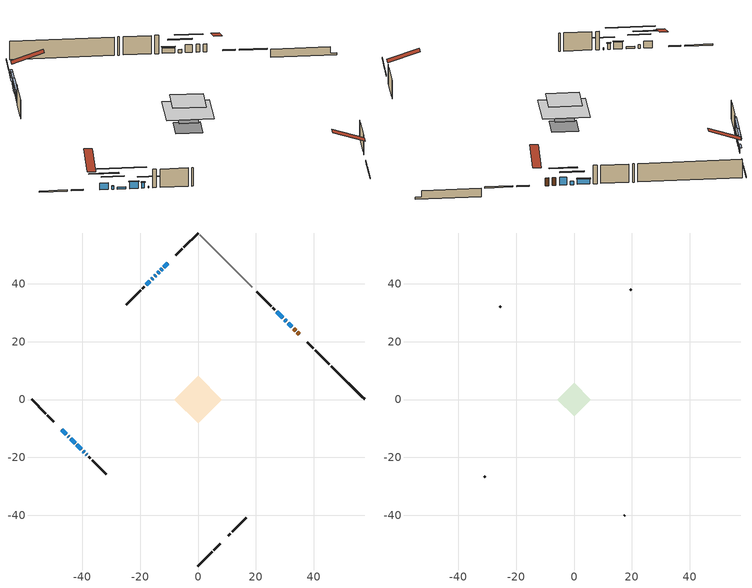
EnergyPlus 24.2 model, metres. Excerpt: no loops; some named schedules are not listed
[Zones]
conditioned space
 floor outside (Floor1 construction): -3.37,0 0,3.37 3.37,0 0,-3.37 z1.09
 floor adiabatic (AdiabaticFloorConstruction): -8.22,0 0,8.22 8.22,0 0,-8.22 z3.53
 floor foundation (Slab1 construction): -4.74,0 0,4.74 4.74,0 0,-4.74 z-1.14
 wall outside (RimJoist1 construction): 0,-57.52 4.87,-52.65 / -57.52,0 -52.65,-4.87 / 0,57.52 -4.87,52.65 / 45.4,12.12 40.53,16.99 z1.09:1.39
 wall outside (RimJoist2 construction): 5.52,-52 7.67,-49.85 / -52,-5.52 -49.85,-7.67 / -5.52,52 -7.67,49.85 / 39.87,17.65 37.72,19.8 z1.09:1.39
 wall outside (AdiabaticWallConstruction 1): 34.92,22.6 34.34,23.18 / 33.69,23.83 33.08,24.44 z1.09:3.12
 wall outside (AdiabaticWallConstruction): -10.48,47.04 -11.76,45.76 z1.09:2.46; 32.42,25.1 31.2,26.32 z1.09:3.12; 30.55,26.97 29.99,27.53 / -44.89,-12.63 -44.6,-12.91 z1.09:1.95; -12.41,45.11 -12.81,44.71 / -15.56,41.95 -15.96,41.56 z1.09:2.26; -13.46,44.06 -13.86,43.66 / -14.51,43.01 -14.91,42.61 z1.09:2.29; -47.04,-10.48 -45.55,-11.97 / -41.82,-15.7 -40.33,-17.19 z1.09:2.87; -43.95,-13.57 -42.48,-15.04 z1.09:1.62; 29.33,28.19 27.21,30.31 z1.09:2.49; -39.67,-17.85 -39.26,-18.26 z1.09:2.54; -16.62,40.9 -17.87,39.65 z1.09:2.56; -38.6,-18.92 -38.47,-19.05 z1.09:1.55
 wall outside (Wall1 construction): 10.48,-47.04 11.13,-46.38 / -37.82,-19.7 -37.16,-20.36 / -18.53,38.99 -19.19,38.33 / 26.55,30.96 25.9,31.62 z1.09:5.97
 wall outside (Wall2 construction): 11.79,-45.73 16.67,-40.85 / -36.51,-21.01 -31.63,-25.89 / -19.84,37.68 -24.72,32.8 / 25.24,32.28 20.37,37.15 z1.09:5.97
 wall foundation (FoundationWall1 construction): 46.05,11.47,-1.14 46.05,11.47,1.09 56.37,1.15,1.09 56.37,1.15,-0.67 57.52,0,-0.67 57.52,0,-1.14
 wall adiabatic (Wall6 construction): 18.82,38.7 0.66,56.86 z1.09:5.97
 window (WindowConstruction): -10.48,47.04 -11.75,45.76 z1.09:2.46
 window (WindowConstruction 7): 32.42,25.1 31.2,26.32 z1.09:3.12
 window (WindowConstruction 8): 30.54,26.97 29.99,27.53 z1.09:1.95
 window (WindowConstruction 9): -12.41,45.11 -12.81,44.71 z1.09:2.26
 window (WindowConstruction 10): -13.46,44.06 -13.86,43.66 z1.09:2.28
 window (WindowConstruction 11): -47.04,-10.48 -45.55,-11.97 z1.09:2.87
 window (WindowConstruction 12): -44.89,-12.63 -44.61,-12.91 z1.09:1.95
 window (WindowConstruction 14): -43.95,-13.57 -42.48,-15.04 z1.09:1.62
 window (WindowConstruction 1): 29.33,28.19 27.21,30.31 z1.09:2.49
 window (WindowConstruction 2): -14.51,43.01 -14.91,42.61 z1.09:2.28
 window (WindowConstruction 3): -15.57,41.95 -15.96,41.56 z1.09:2.26
 window (WindowConstruction 4): -41.82,-15.7 -40.33,-17.19 z1.09:2.87
 window (WindowConstruction 5): -39.67,-17.85 -39.26,-18.26 z1.09:2.54
 window (WindowConstruction 6): -16.62,40.9 -17.87,39.65 z1.09:2.56
 window (WindowConstruction 13): -38.6,-18.92 -38.48,-19.04 z1.09:1.55
 door (Door): 34.92,22.6 34.34,23.18 z1.09:3.12
 door (Door 1): 33.68,23.83 33.08,24.44 z1.09:3.12
 ceiling adiabatic (AdiabaticFloorConstruction): 0,-8.22 8.22,0 0,8.22 -8.22,0 z3.53
attic - vented
 floor to conditioned space (Floor2 construction Reversed): -5.81,0 0,5.81 5.81,0 0,-5.81 z5.97
 wall outside (Wall5 construction): 17.32,-40.19 17.55,-39.97 / -30.97,-26.55 -30.74,-26.77 / -25.38,32.14 -25.6,31.91 / 19.71,37.81 19.48,38.04 z1.09:5.97
 roof outside (Roof1 construction): 9.82,-47.7,5.97 4.16,-42.04,8.63 2.67,-43.53,8.63 8.33,-49.19,5.97; -47.7,-9.82,5.97 -42.04,-4.16,8.63 -43.53,-2.67,8.63 -49.19,-8.33,5.97; -9.82,47.7,5.97 -4.16,42.04,8.63 -2.67,43.53,8.63 -8.33,49.19,5.97; 35.57,21.94,5.97 29.91,16.28,8.63 31.41,14.79,8.63 37.07,20.45,5.97
shading: -11.9,45.62 -10.34,47.18 -10.63,47.47 -12.19,45.91 z2.66; 29.34,28.18 34.29,23.23 34.58,23.52 29.63,28.48 z5.76; 28.12,29.4 32.41,25.11 32.7,25.4 28.41,29.69 z4.59; -14.67,42.85 -10.55,46.97 -10.84,47.27 -14.96,43.14 z4.9; -15.72,41.8 -11.6,45.92 -11.89,46.21 -16.01,42.09 z4.92; -43.68,-13.84 -48.91,-8.61 -49.2,-8.9 -43.97,-14.13 z5.51; -42.74,-14.78 -46.76,-10.76 -47.05,-11.05 -43.03,-15.07 z4.59; -38.88,-18.63 -47.54,-9.98 -47.83,-10.27 -39.18,-18.93 z6.7; 27.07,30.45 29.47,28.05 29.76,28.34 27.36,30.74 z2.69; -15.05,42.47 -14.37,43.15 -14.66,43.44 -15.34,42.76 z2.49; -16.1,41.42 -15.42,42.1 -15.71,42.39 -16.39,41.71 z2.46; -40.19,-17.33 -41.96,-15.56 -42.25,-15.85 -40.48,-17.62 z3.07; -39.12,-18.4 -39.81,-17.7 -40.11,-18 -39.41,-18.69 z2.74; -19.74,37.78 -14.75,42.77 -15.04,43.06 -20.03,38.07 z5.2; -36.61,-20.91 -40.47,-17.05 -40.76,-17.34 -36.9,-21.2 z4.19
[Building]
Building 1: Terrain=Suburbs
[Site:Location]
Montreal Intl AP_QC: Latitude {deg}=45.47; Longitude {deg}=-73.74; Time Zone {hr}=-5; Elevation {m}=36; Keep Site Location Information=Yes
[Site:GroundTemperature:Shallow]
2.07863, -0.316383, -0.508184, 0.628371, 5.19101, 9.73239, 13.6695, 16.1636, 16.3755, 14.347, 10.5102, 6.10817
[Site:WaterMainsTemperature]
Calculation Method=Schedule; Temperature Schedule=mains temperature schedule
[Material] Roughness=Rough; Thermal Absorptance=0.9
Name | Thickness {m} | Conductivity {W/m-K} | Density {kg/m3} | Specific Heat {J/kg-K} | Solar Absorptance | Visible Absorptance
asphalt or fiberglass shingles | 0.00635 | 0.162714 | 1121.4 | 1465.45 | 0.4 | 0.4
ceiling loosefill ins | 0.169333 | 0.0480833 | 16.02 | 1046.75 | 0.7 | 0.7
ceiling stud and cavity | 0.1397 | 0.741447 | 65.682 | 1177.47 | 0.7 | 0.7
concrete 4.0 in. | 0.1016 | 1.803125 | 2242.8 | 837.4 | 0.7 | 0.7
concrete 8.0 in. | 0.2032 | 1.803125 | 2242.8 | 837.4 | 0.7 | 0.7
door material | 0.04445 | 0.0451087 | 512.64 | 1214.23 | 0.7 | 0.7
door material 1 | 0.04445 | 0.188738 | 512.64 | 1214.23 | 0.7 | 0.7
exterior vertical ins | 0.0298413 | 0.029427 | 32.04 | 1214.23 | 0.7 | 0.7
floor covering | 0.0127 | 0.0433444 | 54.468 | 1339.84 | 0.6 | 0.6
floor rigid ins | 0.103632 | 0.029427 | 32.04 | 1214.23 | 0.7 | 0.7
floor rigid ins 1; wall rigid ins 2 | 0.512978 | 0.029427 | 32.04 | 1214.23 | 0.7 | 0.7
floor stud and cavity | 0.1397 | 0.162511 | 92.3553 | 1139.71 | 0.7 | 0.7
floor stud and cavity 1 | 0.1397 | 1.75129 | 37.0049 | 1207.88 | 0.7 | 0.7
furniture material conditioned space 1 | 0.1524 | 0.115458 | 640.8 | 1214.23 | 0.6 | 0.6
gypsum board | 0.0127 | 0.160291 | 801 | 837.4 | 0.6 | 0.6
gypsum board 1 | 0.0127 | 0.160291 | 801 | 837.4 | 0.7 | 0.7
osb sheathing 0.5 in. | 0.0127 | 0.115458 | 512.64 | 1214.23 | 0.7 | 0.7
osb sheathing 0.75 in. | 0.01905 | 0.115458 | 512.64 | 1214.23 | 0.7 | 0.7
osb sheathing 2.0 in. | 0.0508 | 0.115458 | 512.64 | 1214.23 | 0.7 | 0.7
rim joist rigid ins; wall rigid ins | 0.051816 | 0.029427 | 32.04 | 1214.23 | 0.7 | 0.7
rim joist stud and cavity | 0.0508 | 0.0451784 | 125.044 | 1163.47 | 0.6 | 0.6
rim joist stud and cavity 1 | 0.0508 | 0.0349451 | 125.044 | 1163.47 | 0.6 | 0.6
wall rigid ins 1 | 0.051816 | 0.029427 | 32.04 | 1214.23 | 0.4 | 0.4
wall stud and cavity | 0.1397 | 0.0739406 | 139.0536 | 1170.24 | 0.7 | 0.7
wall stud and cavity 1 | 0.1397 | 0.167382 | 139.0536 | 1170.24 | 0.7 | 0.7
wall stud and cavity 2 | 0.0889 | 6.1454 | 50.32683 | 1063.81 | 0.6 | 0.6
wall stud and cavity 3 | 0.1397 | 0.14004 | 139.0536 | 1170.24 | 0.7 | 0.7
wall stud and cavity 4 | 0.0889 | 0.380278 | 52.3479 | 1209.89 | 0.7 | 0.7
wall stud and cavity 5 | 0.0889 | 0.391764 | 83.0341 | 1211.67 | 0.7 | 0.7
wood siding | 0.0254 | 0.102417 | 544.68 | 1172.36 | 0.4 | 0.4
wood siding 1 | 0.00254 | 0.102417 | 544.68 | 1172.36 | 0.4 | 0.4
wood siding 2; wood siding 3; wood siding 4 | 0.0254 | 0.102417 | 544.68 | 1172.36 | 0.7 | 0.7
[WindowMaterial:SimpleGlazingSystem]
Name | U-Factor {W/m2-K} | Solar Heat Gain Coefficient
WindowMaterial | 2.05487 | 0.42
WindowMaterial 1 | 2.18717 | 0.39
WindowMaterial 10 | 2.34331 | 0.37
WindowMaterial 11 | 2.72714 | 0.24
WindowMaterial 12 | 2.373404 | 0.34
WindowMaterial 2 | 2.19625 | 0.41
WindowMaterial 3 | 2.19852 | 0.4
WindowMaterial 4 | 1.99525 | 0.43
WindowMaterial 5 | 2.16275 | 0.41
WindowMaterial 6 | 2.04465 | 0.42
WindowMaterial 7 | 2.19795 | 0.39
WindowMaterial 8 | 2.45914 | 0.32
WindowMaterial 9 | 1.92144 | 0.46
[Construction]
AdiabaticFloorConstruction: floor stud and cavity 1, floor rigid ins 1, osb sheathing 0.75 in., floor covering
AdiabaticWallConstruction: wood siding 3, wall rigid ins 2, wall stud and cavity 4, gypsum board
AdiabaticWallConstruction 1: wood siding 4, wall rigid ins 2, wall stud and cavity 4, gypsum board
Door: door material
Door 1: door material 1
Floor1 construction: floor stud and cavity, floor rigid ins, osb sheathing 0.75 in., floor covering
Floor2 construction Reversed: gypsum board, ceiling stud and cavity, ceiling loosefill ins
FoundationWall1 construction: concrete 8.0 in., gypsum board 1
furniture construction conditioned space 1: furniture material conditioned space 1
PartitionWallConstruction: gypsum board, wall stud and cavity 5, gypsum board
RimJoist1 construction: wood siding 2, osb sheathing 2.0 in., rim joist stud and cavity
RimJoist2 construction: wood siding 2, rim joist rigid ins, osb sheathing 2.0 in., rim joist stud and cavity 1
Roof1 construction: asphalt or fiberglass shingles
Slab1 construction: concrete 4.0 in.
Wall1 construction: wood siding, osb sheathing 0.5 in., wall stud and cavity, gypsum board
Wall2 construction: wood siding, wall rigid ins, osb sheathing 0.5 in., wall stud and cavity 1, gypsum board
Wall5 construction: wood siding 1, wall stud and cavity 2
Wall6 construction: wall rigid ins 1, osb sheathing 0.5 in., wall stud and cavity 3, gypsum board
WindowConstruction: WindowMaterial
WindowConstruction 1: WindowMaterial 1
WindowConstruction 10; WindowConstruction 2: WindowMaterial 2
WindowConstruction 11: WindowMaterial 9
WindowConstruction 12: WindowMaterial 10
WindowConstruction 13: WindowMaterial 11
WindowConstruction 14: WindowMaterial 12
WindowConstruction 3; WindowConstruction 9: WindowMaterial 3
WindowConstruction 4: WindowMaterial 4
WindowConstruction 5: WindowMaterial 5
WindowConstruction 6: WindowMaterial 6
WindowConstruction 7: WindowMaterial 7
WindowConstruction 8: WindowMaterial 8
[Zone] Multiplier=1; Part of Total Floor Area=Yes
Name | Volume {m3}
attic - vented | 29.2478
conditioned space | 455.3
[Space]
Name | Zone | Volume {m3}
attic - vented 1 | attic - vented | 29.2478
conditioned space 1 | conditioned space | 455.3
[ZoneInfiltration:EffectiveLeakageArea]
infil attic - vented 1: Zone or Space=attic - vented 1; Schedule=Always On Discrete; Effective Air Leakage Area {cm2}=2701.2; Stack Coefficient=0.000524653; Wind Coefficient=1.54759e-05
[ZoneMixing]
whole house fan mix: Zone or Space=attic - vented; Schedule=Always On Continuous; Design Flow Rate Calculation Method=Flow/Zone; Design Flow Rate {m3/s}=0; Source Zone or Space=conditioned space
[SurfaceProperty:ExposedFoundationPerimeter]
Slab1: Exposed Perimeter Calculation Method=TotalExposedPerimeter; Total Exposed Perimeter {m}=16.215
[InternalMass] Zone or ZoneList=conditioned space; Space or SpaceList=conditioned space 1
Name | Construction | Surface Area {m2}
furniture mass conditioned space 1 | furniture construction conditioned space 1 | 81.0518
partition wall mass | PartitionWallConstruction | 202.63
[Lights]
interior lighting: Zone or ZoneList or Space or SpaceList=conditioned space 1; Schedule=interior lighting schedule; Design Level Calculation Method=LightingLevel; Lighting Level {W}=343.2; Return Air Fraction=0; Fraction Radiant=0.6; Fraction Visible=0.2; Fraction Replaceable=1
[People]
occupants: Zone or ZoneList or Space or SpaceList=conditioned space 1; Number of People Schedule=occupants schedule; Number of People Calculation Method=People; Number of People=3; Fraction Radiant=0.314171; Sensible Heat Fraction=0.56303; Activity Level Schedule=occupants activity schedule; Carbon Dioxide Generation Rate {m3/s-W}=0; Enable ASHRAE 55 Comfort Warnings=No; Mean Radiant Temperature Calculation Type=EnclosureAveraged
[ElectricEquipment] Zone or ZoneList or Space or SpaceList=conditioned space 1; Design Level Calculation Method=EquipmentLevel
Name | Schedule | Design Level {W} | Fraction Latent | Fraction Radiant | Fraction Lost
clothes dryer | clothes dryer schedule | 140.772 | 0.015 | 0.081 | 0.85
clothes washer | clothes washer schedule | 32.1985 | 0.03 | 0.162 | 0.7
cooking range | cooking range schedule | 208.969 | 0.08 | 0.432 | 0.2
dishwasher | dishwasher schedule | 66.8632 | 0.3 | 0.18 | 0.4
fridge | fridge schedule | 72.9452 | 0 | 0.6 | 0
mech vent bath fan 0 | mech vent bath fan 0 schedule | 50.2 | 0 | 0 | 1
mech vent bath fan 1 | mech vent bath fan 1 schedule | 50.2 | 0 | 0 | 1
mech vent house fan | mech vent house fan schedule | 0 | 0 | 0 | 1
mech vent house fan cfis | mech vent house fan cfis schedule | 0 | 0 | 0 | 0
mech vent range fan 0 | mech vent range fan 0 schedule | 57 | 0 | 0 | 1
misc plug loads | misc plug loads schedule | 494.7 | 0.045 | 0.513 | 0.1
whole house fan | Always On Discrete | 0 | 0 | 0 | 1
[OtherEquipment] Zone or ZoneList or Space or SpaceList=conditioned space 1; Design Level Calculation Method=EquipmentLevel
Name | Fuel Type | Schedule | Design Level {W} | Fraction Latent | Fraction Radiant | Fraction Lost
clothes dryer 1 | Electricity | clothes dryer schedule | 0 | 0.015 | 0.081 | 0.85
cooking range 1 | Electricity | cooking range schedule | 0 | 0.08 | 0.432 | 0.2
general water use latent | None | general water use schedule | 59.3978 | 1 | 0 | 0
general water use sensible | None | general water use schedule | -58.539 | 0 | 0.6 | 0
mech vent house fan latent load | None | Always On Discrete | 0 | 1 | 0 | 0
mech vent house fan sensible load | None | Always On Discrete | 0 | 0 | 0 | 0
water heater energy adjustment1 | Electricity | Always On Discrete | 0.01 | 0 | 0 | 1
[ZoneInfiltration:DesignFlowRate] Zone or ZoneList or Space or SpaceList=conditioned space 1; Schedule=Always On Discrete; Design Flow Rate Calculation Method=Flow/Zone; Design Flow Rate {m3/s}=0
infil flow; natural vent flow; whole house fan flow
[Foundation:Kiva]
Foundation Kiva 1: Initial Indoor Air Temperature {C}=18; Wall Height Above Grade {m}=1.09; Wall Depth Below Slab {m}=0.2032; Custom Block Material Name 1=exterior vertical ins; Custom Block Depth 1 {m}=2.23001; Custom Block X Position 1 {m}=0.2159; Custom Block Z Position 1 {m}=0
[Foundation:Kiva:Settings]
Soil Conductivity {W/m-K}=0.849921; Soil Density {kg/m3}=1842.3; Soil Specific Heat {J/kg-K}=418.7; Ground Solar Absorptivity=0.9; Ground Thermal Absorptivity=0.9; Ground Surface Roughness {m}=0.03; Far-Field Width {m}=40; Deep-Ground Boundary Condition=ZeroFlux; Deep-Ground Depth {m}=40; Minimum Cell Dimension {m}=0.2; Maximum Cell Growth Coefficient=3; Simulation Timestep=Timestep
[Exterior:Lights]
exterior lighting: Schedule=exterior lighting schedule; Design Level {W}=75.6
[Schedule:Constant]
Name | Hourly Value
Always On Continuous; mech vent house fan schedule; mech vent house fan cfis schedule; Always On Discrete | 1
occupants activity schedule | 117.228
fridge schedule | 0
[Schedule:Week:Daily]
interior lighting schedule Week Rule - Jan1-Jan27: interior lighting schedule day, interior lighting schedule day, interior lighting schedule day, interior lighting schedule day, interior lighting schedule day, interior lighting schedule day, interior lighting schedule day, interior lighting schedule default day, interior lighting schedule default day, interior lighting schedule default day, interior lighting schedule default day, interior lighting schedule default day
interior lighting schedule Week Rule - Jan28-Feb3: interior lighting schedule day, interior lighting schedule day, interior lighting schedule day, interior lighting schedule day, interior lighting schedule day 1, interior lighting schedule day 1, interior lighting schedule day 1, interior lighting schedule default day, interior lighting schedule default day, interior lighting schedule default day, interior lighting schedule default day, interior lighting schedule default day
interior lighting schedule Week Rule - Feb4-Feb24: interior lighting schedule day 1, interior lighting schedule day 1, interior lighting schedule day 1, interior lighting schedule day 1, interior lighting schedule day 1, interior lighting schedule day 1, interior lighting schedule day 1, interior lighting schedule default day, interior lighting schedule default day, interior lighting schedule default day, interior lighting schedule default day, interior lighting schedule default day
interior lighting schedule Week Rule - Feb25-Mar3: interior lighting schedule day 1, interior lighting schedule day 1, interior lighting schedule day 1, interior lighting schedule day 1, interior lighting schedule day 2, interior lighting schedule day 2, interior lighting schedule day 2, interior lighting schedule default day, interior lighting schedule default day, interior lighting schedule default day, interior lighting schedule default day, interior lighting schedule default day
interior lighting schedule Week Rule - Mar4-Mar31: interior lighting schedule day 2, interior lighting schedule day 2, interior lighting schedule day 2, interior lighting schedule day 2, interior lighting schedule day 2, interior lighting schedule day 2, interior lighting schedule day 2, interior lighting schedule default day, interior lighting schedule default day, interior lighting schedule default day, interior lighting schedule default day, interior lighting schedule default day
interior lighting schedule Week Rule - Apr1-Apr28: interior lighting schedule day 3, interior lighting schedule day 3, interior lighting schedule day 3, interior lighting schedule day 3, interior lighting schedule day 3, interior lighting schedule day 3, interior lighting schedule day 3, interior lighting schedule default day, interior lighting schedule default day, interior lighting schedule default day, interior lighting schedule default day, interior lighting schedule default day
interior lighting schedule Week Rule - Apr29-May5: interior lighting schedule day 3, interior lighting schedule day 3, interior lighting schedule day 4, interior lighting schedule day 4, interior lighting schedule day 4, interior lighting schedule day 4, interior lighting schedule day 4, interior lighting schedule default day, interior lighting schedule default day, interior lighting schedule default day, interior lighting schedule default day, interior lighting schedule default day
interior lighting schedule Week Rule - May6-May26: interior lighting schedule day 4, interior lighting schedule day 4, interior lighting schedule day 4, interior lighting schedule day 4, interior lighting schedule day 4, interior lighting schedule day 4, interior lighting schedule day 4, interior lighting schedule default day, interior lighting schedule default day, interior lighting schedule default day, interior lighting schedule default day, interior lighting schedule default day
interior lighting schedule Week Rule - May27-Jun2: interior lighting schedule day 4, interior lighting schedule day 4, interior lighting schedule day 4, interior lighting schedule day 4, interior lighting schedule day 4, interior lighting schedule day 5, interior lighting schedule day 5, interior lighting schedule default day, interior lighting schedule default day, interior lighting schedule default day, interior lighting schedule default day, interior lighting schedule default day
interior lighting schedule Week Rule - Jun3-Jun30: interior lighting schedule day 5, interior lighting schedule day 5, interior lighting schedule day 5, interior lighting schedule day 5, interior lighting schedule day 5, interior lighting schedule day 5, interior lighting schedule day 5, interior lighting schedule default day, interior lighting schedule default day, interior lighting schedule default day, interior lighting schedule default day, interior lighting schedule default day
interior lighting schedule Week Rule - Jul1-Jul28: interior lighting schedule day 6, interior lighting schedule day 6, interior lighting schedule day 6, interior lighting schedule day 6, interior lighting schedule day 6, interior lighting schedule day 6, interior lighting schedule day 6, interior lighting schedule default day, interior lighting schedule default day, interior lighting schedule default day, interior lighting schedule default day, interior lighting schedule default day
interior lighting schedule Week Rule - Jul29-Aug4: interior lighting schedule day 6, interior lighting schedule day 6, interior lighting schedule day 6, interior lighting schedule day 7, interior lighting schedule day 7, interior lighting schedule day 7, interior lighting schedule day 7, interior lighting schedule default day, interior lighting schedule default day, interior lighting schedule default day, interior lighting schedule default day, interior lighting schedule default day
interior lighting schedule Week Rule - Aug5-Aug25: interior lighting schedule day 7, interior lighting schedule day 7, interior lighting schedule day 7, interior lighting schedule day 7, interior lighting schedule day 7, interior lighting schedule day 7, interior lighting schedule day 7, interior lighting schedule default day, interior lighting schedule default day, interior lighting schedule default day, interior lighting schedule default day, interior lighting schedule default day
interior lighting schedule Week Rule - Aug26-Sep1: interior lighting schedule day 7, interior lighting schedule day 7, interior lighting schedule day 7, interior lighting schedule day 7, interior lighting schedule day 7, interior lighting schedule day 7, interior lighting schedule day 8, interior lighting schedule default day, interior lighting schedule default day, interior lighting schedule default day, interior lighting schedule default day, interior lighting schedule default day
interior lighting schedule Week Rule - Sep2-Sep29: interior lighting schedule day 8, interior lighting schedule day 8, interior lighting schedule day 8, interior lighting schedule day 8, interior lighting schedule day 8, interior lighting schedule day 8, interior lighting schedule day 8, interior lighting schedule default day, interior lighting schedule default day, interior lighting schedule default day, interior lighting schedule default day, interior lighting schedule default day
interior lighting schedule Week Rule - Sep30-Oct6: interior lighting schedule day 8, interior lighting schedule day 9, interior lighting schedule day 9, interior lighting schedule day 9, interior lighting schedule day 9, interior lighting schedule day 9, interior lighting schedule day 9, interior lighting schedule default day, interior lighting schedule default day, interior lighting schedule default day, interior lighting schedule default day, interior lighting schedule default day
interior lighting schedule Week Rule - Oct7-Oct27: interior lighting schedule day 9, interior lighting schedule day 9, interior lighting schedule day 9, interior lighting schedule day 9, interior lighting schedule day 9, interior lighting schedule day 9, interior lighting schedule day 9, interior lighting schedule default day, interior lighting schedule default day, interior lighting schedule default day, interior lighting schedule default day, interior lighting schedule default day
interior lighting schedule Week Rule - Oct28-Nov3: interior lighting schedule day 9, interior lighting schedule day 9, interior lighting schedule day 9, interior lighting schedule day 9, interior lighting schedule day 10, interior lighting schedule day 10, interior lighting schedule day 10, interior lighting schedule default day, interior lighting schedule default day, interior lighting schedule default day, interior lighting schedule default day, interior lighting schedule default day
interior lighting schedule Week Rule - Nov4-Nov24: interior lighting schedule day 10, interior lighting schedule day 10, interior lighting schedule day 10, interior lighting schedule day 10, interior lighting schedule day 10, interior lighting schedule day 10, interior lighting schedule day 10, interior lighting schedule default day, interior lighting schedule default day, interior lighting schedule default day, interior lighting schedule default day, interior lighting schedule default day
interior lighting schedule Week Rule - Nov25-Dec1: interior lighting schedule day 10, interior lighting schedule day 10, interior lighting schedule day 10, interior lighting schedule day 10, interior lighting schedule day 10, interior lighting schedule day 10, interior lighting schedule day 11, interior lighting schedule default day, interior lighting schedule default day, interior lighting schedule default day, interior lighting schedule default day, interior lighting schedule default day
interior lighting schedule Week Rule - Dec2-Dec31: interior lighting schedule day 11, interior lighting schedule day 11, interior lighting schedule day 11, interior lighting schedule day 11, interior lighting schedule day 11, interior lighting schedule day 11, interior lighting schedule day 11, interior lighting schedule default day, interior lighting schedule default day, interior lighting schedule default day, interior lighting schedule default day, interior lighting schedule default day
occupants schedule Week Rule - Jan1-Dec31: occupants schedule day, occupants schedule day, occupants schedule day, occupants schedule day, occupants schedule day, occupants schedule day, occupants schedule day, occupants schedule default day, occupants schedule default day, occupants schedule default day, occupants schedule default day, occupants schedule default day
clothes dryer schedule Week Rule - Jan1-Dec31: clothes dryer schedule day, clothes dryer schedule day, clothes dryer schedule day, clothes dryer schedule day, clothes dryer schedule day, clothes dryer schedule day, clothes dryer schedule day, clothes dryer schedule default day, clothes dryer schedule default day, clothes dryer schedule default day, clothes dryer schedule default day, clothes dryer schedule default day
clothes washer schedule Week Rule - Jan1-Dec31: clothes washer schedule day, clothes washer schedule day, clothes washer schedule day, clothes washer schedule day, clothes washer schedule day, clothes washer schedule day, clothes washer schedule day, clothes washer schedule default day, clothes washer schedule default day, clothes washer schedule default day, clothes washer schedule default day, clothes washer schedule default day
cooking range schedule Week Rule - Jan1-Dec31: cooking range schedule day, cooking range schedule day, cooking range schedule day, cooking range schedule day, cooking range schedule day, cooking range schedule day, cooking range schedule day, cooking range schedule default day, cooking range schedule default day, cooking range schedule default day, cooking range schedule default day, cooking range schedule default day
dishwasher schedule Week Rule - Jan1-Dec31: dishwasher schedule day, dishwasher schedule day, dishwasher schedule day, dishwasher schedule day, dishwasher schedule day, dishwasher schedule day, dishwasher schedule day, dishwasher schedule default day, dishwasher schedule default day, dishwasher schedule default day, dishwasher schedule default day, dishwasher schedule default day
mech vent bath fan 0 schedule Week Rule - Jan1-Dec31: mech vent bath fan 0 schedule day, mech vent bath fan 0 schedule day, mech vent bath fan 0 schedule day, mech vent bath fan 0 schedule day, mech vent bath fan 0 schedule day, mech vent bath fan 0 schedule day, mech vent bath fan 0 schedule day, mech vent bath fan 0 schedule default day, mech vent bath fan 0 schedule default day, mech vent bath fan 0 schedule default day, mech vent bath fan 0 schedule default day, mech vent bath fan 0 schedule default day
mech vent bath fan 1 schedule Week Rule - Jan1-Dec31: mech vent bath fan 1 schedule day, mech vent bath fan 1 schedule day, mech vent bath fan 1 schedule day, mech vent bath fan 1 schedule day, mech vent bath fan 1 schedule day, mech vent bath fan 1 schedule day, mech vent bath fan 1 schedule day, mech vent bath fan 1 schedule default day, mech vent bath fan 1 schedule default day, mech vent bath fan 1 schedule default day, mech vent bath fan 1 schedule default day, mech vent bath fan 1 schedule default day
mech vent range fan 0 schedule Week Rule - Jan1-Dec31: mech vent range fan 0 schedule day, mech vent range fan 0 schedule day, mech vent range fan 0 schedule day, mech vent range fan 0 schedule day, mech vent range fan 0 schedule day, mech vent range fan 0 schedule day, mech vent range fan 0 schedule day, mech vent range fan 0 schedule default day, mech vent range fan 0 schedule default day, mech vent range fan 0 schedule default day, mech vent range fan 0 schedule default day, mech vent range fan 0 schedule default day
misc plug loads schedule Week Rule - Jan1-Dec31: misc plug loads schedule day, misc plug loads schedule day, misc plug loads schedule day, misc plug loads schedule day, misc plug loads schedule day, misc plug loads schedule day, misc plug loads schedule day, misc plug loads schedule default day, misc plug loads schedule default day, misc plug loads schedule default day, misc plug loads schedule default day, misc plug loads schedule default day
general water use schedule Week Rule - Jan1-Dec31: general water use schedule day, general water use schedule day, general water use schedule day, general water use schedule day, general water use schedule day, general water use schedule day, general water use schedule day, general water use schedule default day, general water use schedule default day, general water use schedule default day, general water use schedule default day, general water use schedule default day
exterior lighting schedule Week Rule - Jan1-Jan27: exterior lighting schedule day, exterior lighting schedule day, exterior lighting schedule day, exterior lighting schedule day, exterior lighting schedule day, exterior lighting schedule day, exterior lighting schedule day, exterior lighting schedule default day, exterior lighting schedule default day, exterior lighting schedule default day, exterior lighting schedule default day, exterior lighting schedule default day
exterior lighting schedule Week Rule - Jan28-Feb3: exterior lighting schedule day, exterior lighting schedule day, exterior lighting schedule day, exterior lighting schedule day, exterior lighting schedule day 1, exterior lighting schedule day 1, exterior lighting schedule day 1, exterior lighting schedule default day, exterior lighting schedule default day, exterior lighting schedule default day, exterior lighting schedule default day, exterior lighting schedule default day
exterior lighting schedule Week Rule - Feb4-Feb24: exterior lighting schedule day 1, exterior lighting schedule day 1, exterior lighting schedule day 1, exterior lighting schedule day 1, exterior lighting schedule day 1, exterior lighting schedule day 1, exterior lighting schedule day 1, exterior lighting schedule default day, exterior lighting schedule default day, exterior lighting schedule default day, exterior lighting schedule default day, exterior lighting schedule default day
exterior lighting schedule Week Rule - Feb25-Mar3: exterior lighting schedule day 1, exterior lighting schedule day 1, exterior lighting schedule day 1, exterior lighting schedule day 1, exterior lighting schedule day 2, exterior lighting schedule day 2, exterior lighting schedule day 2, exterior lighting schedule default day, exterior lighting schedule default day, exterior lighting schedule default day, exterior lighting schedule default day, exterior lighting schedule default day
exterior lighting schedule Week Rule - Mar4-Mar31: exterior lighting schedule day 2, exterior lighting schedule day 2, exterior lighting schedule day 2, exterior lighting schedule day 2, exterior lighting schedule day 2, exterior lighting schedule day 2, exterior lighting schedule day 2, exterior lighting schedule default day, exterior lighting schedule default day, exterior lighting schedule default day, exterior lighting schedule default day, exterior lighting schedule default day
exterior lighting schedule Week Rule - Apr1-Apr28: exterior lighting schedule day 3, exterior lighting schedule day 3, exterior lighting schedule day 3, exterior lighting schedule day 3, exterior lighting schedule day 3, exterior lighting schedule day 3, exterior lighting schedule day 3, exterior lighting schedule default day, exterior lighting schedule default day, exterior lighting schedule default day, exterior lighting schedule default day, exterior lighting schedule default day
exterior lighting schedule Week Rule - Apr29-May5: exterior lighting schedule day 3, exterior lighting schedule day 3, exterior lighting schedule day 4, exterior lighting schedule day 4, exterior lighting schedule day 4, exterior lighting schedule day 4, exterior lighting schedule day 4, exterior lighting schedule default day, exterior lighting schedule default day, exterior lighting schedule default day, exterior lighting schedule default day, exterior lighting schedule default day
exterior lighting schedule Week Rule - May6-May26: exterior lighting schedule day 4, exterior lighting schedule day 4, exterior lighting schedule day 4, exterior lighting schedule day 4, exterior lighting schedule day 4, exterior lighting schedule day 4, exterior lighting schedule day 4, exterior lighting schedule default day, exterior lighting schedule default day, exterior lighting schedule default day, exterior lighting schedule default day, exterior lighting schedule default day
exterior lighting schedule Week Rule - May27-Jun2: exterior lighting schedule day 4, exterior lighting schedule day 4, exterior lighting schedule day 4, exterior lighting schedule day 4, exterior lighting schedule day 4, exterior lighting schedule day 5, exterior lighting schedule day 5, exterior lighting schedule default day, exterior lighting schedule default day, exterior lighting schedule default day, exterior lighting schedule default day, exterior lighting schedule default day
exterior lighting schedule Week Rule - Jun3-Jun30: exterior lighting schedule day 5, exterior lighting schedule day 5, exterior lighting schedule day 5, exterior lighting schedule day 5, exterior lighting schedule day 5, exterior lighting schedule day 5, exterior lighting schedule day 5, exterior lighting schedule default day, exterior lighting schedule default day, exterior lighting schedule default day, exterior lighting schedule default day, exterior lighting schedule default day
[Schedule:Year]
interior lighting schedule: interior lighting schedule Week Rule - Jan1-Jan27, 1, 1, 1, 27, interior lighting schedule Week Rule - Jan28-Feb3, 1, 28, 2, 3, interior lighting schedule Week Rule - Feb4-Feb24, 2, 4, 2, 24, interior lighting schedule Week Rule - Feb25-Mar3, 2, 25, 3, 3, interior lighting schedule Week Rule - Mar4-Mar31, 3, 4, 3, 31, interior lighting schedule Week Rule - Apr1-Apr28, 4, 1, 4, 28, interior lighting schedule Week Rule - Apr29-May5, 4, 29, 5, 5, interior lighting schedule Week Rule - May6-May26, 5, 6, 5, 26, interior lighting schedule Week Rule - May27-Jun2, 5, 27, 6, 2, interior lighting schedule Week Rule - Jun3-Jun30, 6, 3, 6, 30, interior lighting schedule Week Rule - Jul1-Jul28, 7, 1, 7, 28, interior lighting schedule Week Rule - Jul29-Aug4, 7, 29, 8, 4, interior lighting schedule Week Rule - Aug5-Aug25, 8, 5, 8, 25, interior lighting schedule Week Rule - Aug26-Sep1, 8, 26, 9, 1, interior lighting schedule Week Rule - Sep2-Sep29, 9, 2, 9, 29, interior lighting schedule Week Rule - Sep30-Oct6, 9, 30, 10, 6, interior lighting schedule Week Rule - Oct7-Oct27, 10, 7, 10, 27, interior lighting schedule Week Rule - Oct28-Nov3, 10, 28, 11, 3, interior lighting schedule Week Rule - Nov4-Nov24, 11, 4, 11, 24, interior lighting schedule Week Rule - Nov25-Dec1, 11, 25, 12, 1, interior lighting schedule Week Rule - Dec2-Dec31, 12, 2, 12, 31
occupants schedule: occupants schedule Week Rule - Jan1-Dec31, 1, 1, 12, 31
clothes dryer schedule: clothes dryer schedule Week Rule - Jan1-Dec31, 1, 1, 12, 31
clothes washer schedule: clothes washer schedule Week Rule - Jan1-Dec31, 1, 1, 12, 31
cooking range schedule: cooking range schedule Week Rule - Jan1-Dec31, 1, 1, 12, 31
dishwasher schedule: dishwasher schedule Week Rule - Jan1-Dec31, 1, 1, 12, 31
mech vent bath fan 0 schedule: mech vent bath fan 0 schedule Week Rule - Jan1-Dec31, 1, 1, 12, 31
mech vent bath fan 1 schedule: mech vent bath fan 1 schedule Week Rule - Jan1-Dec31, 1, 1, 12, 31
mech vent range fan 0 schedule: mech vent range fan 0 schedule Week Rule - Jan1-Dec31, 1, 1, 12, 31
misc plug loads schedule: misc plug loads schedule Week Rule - Jan1-Dec31, 1, 1, 12, 31
general water use schedule: general water use schedule Week Rule - Jan1-Dec31, 1, 1, 12, 31
exterior lighting schedule: exterior lighting schedule Week Rule - Jan1-Jan27, 1, 1, 1, 27, exterior lighting schedule Week Rule - Jan28-Feb3, 1, 28, 2, 3, exterior lighting schedule Week Rule - Feb4-Feb24, 2, 4, 2, 24, exterior lighting schedule Week Rule - Feb25-Mar3, 2, 25, 3, 3, exterior lighting schedule Week Rule - Mar4-Mar31, 3, 4, 3, 31, exterior lighting schedule Week Rule - Apr1-Apr28, 4, 1, 4, 28, exterior lighting schedule Week Rule - Apr29-May5, 4, 29, 5, 5, exterior lighting schedule Week Rule - May6-May26, 5, 6, 5, 26, exterior lighting schedule Week Rule - May27-Jun2, 5, 27, 6, 2, exterior lighting schedule Week Rule - Jun3-Jun30, 6, 3, 6, 30, exterior lighting schedule Week Rule - Jul1-Jul28, 7, 1, 7, 28, exterior lighting schedule Week Rule - Jul29-Aug4, 7, 29, 8, 4, exterior lighting schedule Week Rule - Aug5-Aug25, 8, 5, 8, 25, exterior lighting schedule Week Rule - Aug26-Sep1, 8, 26, 9, 1, exterior lighting schedule Week Rule - Sep2-Sep29, 9, 2, 9, 29, exterior lighting schedule Week Rule - Sep30-Oct6, 9, 30, 10, 6, exterior lighting schedule Week Rule - Oct7-Oct27, 10, 7, 10, 27, exterior lighting schedule Week Rule - Oct28-Nov3, 10, 28, 11, 3, exterior lighting schedule Week Rule - Nov4-Nov24, 11, 4, 11, 24, exterior lighting schedule Week Rule - Nov25-Dec1, 11, 25, 12, 1, exterior lighting schedule Week Rule - Dec2-Dec31, 12, 2, 12, 31
[Schedule:Compact]
mains temperature schedule: Through: 01/01, For: AllDays, Until: 24:00, 6.56833, Through: 01/02, For: AllDays, Until: 24:00, 6.48722, Through: 01/03, For: AllDays, Until: 24:00, 6.40722, Through: 01/04, For: AllDays, Until: 24:00, 6.32889, Through: 01/05, For: AllDays, Until: 24:00, 6.25167, Through: 01/06, For: AllDays, Until: 24:00, 6.17611, Through: 01/07, For: AllDays, Until: 24:00, 6.10222, Through: 01/08, For: AllDays, Until: 24:00, 6.02944, Through: 01/09, For: AllDays, Until: 24:00, 5.95833, Through: 01/10, For: AllDays, Until: 24:00, 5.88889, Through: 01/11, For: AllDays, Until: 24:00, 5.82056, Through: 01/12, For: AllDays, Until: 24:00, 5.75444, Through: 01/13, For: AllDays, Until: 24:00, 5.68944, Through: 01/14, For: AllDays, Until: 24:00, 5.62611, Through: 01/15, For: AllDays, Until: 24:00, 5.56444, Through: 01/16, For: AllDays, Until: 24:00, 5.50444, Through: 01/17, For: AllDays, Until: 24:00, 5.44611, Through: 01/18, For: AllDays, Until: 24:00, 5.38944, Through: 01/19, For: AllDays, Until: 24:00, 5.33389, Through: 01/20, For: AllDays, Until: 24:00, 5.28111, Through: 01/21, For: AllDays, Until: 24:00, 5.22944, Through: 01/22, For: AllDays, Until: 24:00, 5.17944, Through: 01/23, For: AllDays, Until: 24:00, 5.13111, Through: 01/24, For: AllDays, Until: 24:00, 5.085, Through: 01/25, For: AllDays, Until: 24:00, 5.04056, Through: 01/26, For: AllDays, Until: 24:00, 4.99778, Through: 01/27, For: AllDays, Until: 24:00, 4.95667, Through: 01/28, For: AllDays, Until: 24:00, 4.91778, Through: 01/29, For: AllDays, Until: 24:00, 4.88056, Through: 01/30, For: AllDays, Until: 24:00, 4.845, Through: 01/31, For: AllDays, Until: 24:00, 4.81167, Through: 02/01, For: AllDays, Until: 24:00, 4.77944, Through: 02/02, For: AllDays, Until: 24:00, 4.75, Through: 02/03, For: AllDays, Until: 24:00, 4.72167, Through: 02/04, For: AllDays, Until: 24:00, 4.69611, Through: 02/05, For: AllDays, Until: 24:00, 4.67167, Through: 02/06, For: AllDays, Until: 24:00, 4.64944, Through: 02/07, For: AllDays, Until: 24:00, 4.62889, Through: 02/08, For: AllDays, Until: 24:00, 4.61056, Through: 02/09, For: AllDays, Until: 24:00, 4.59389, Through: 02/10, For: AllDays, Until: 24:00, 4.57944, Through: 02/11, For: AllDays, Until: 24:00, 4.56667, Through: 02/12, For: AllDays, Until: 24:00, 4.55611, Through: 02/13, For: AllDays, Until: 24:00, 4.54722, Through: 02/14, For: AllDays, Until: 24:00, 4.54056, Through: 02/15, For: AllDays, Until: 24:00, 4.53556, Through: 02/16, For: AllDays, Until: 24:00, 4.53278, Through: 02/17, For: AllDays, Until: 24:00, 4.53167, Through: 02/18, For: AllDays, Until: 24:00, 4.53278, Through: 02/19, For: AllDays, Until: 24:00, 4.53556, Through: 02/20, For: AllDays, Until: 24:00, 4.54056, Through: 02/21, For: AllDays, Until: 24:00, 4.54722, Through: 02/22, For: AllDays, Until: 24:00, 4.55611, Through: 02/23, For: AllDays, Until: 24:00, 4.56667, Through: 02/24, For: AllDays, Until: 24:00, 4.57944, Through: 02/25, For: AllDays, Until: 24:00, 4.59389, Through: 02/26, For: AllDays, Until: 24:00, 4.61056, Through: 02/27, For: AllDays, Until: 24:00, 4.62889, Through: 02/28, For: AllDays, Until: 24:00, 4.64889, Through: 03/01, For: AllDays, Until: 24:00, 4.67111, Through: 03/02, For: AllDays, Until: 24:00, 4.69556, Through: 03/03, For: AllDays, Until: 24:00, 4.72167, Through: 03/04, For: AllDays, Until: 24:00, 4.74944, Through: 03/05, For: AllDays, Until: 24:00, 4.77944, Through: 03/06, For: AllDays, Until: 24:00, 4.81111, Through: 03/07, For: AllDays, Until: 24:00, 4.84444, Through: 03/08, For: AllDays, Until: 24:00, 4.88, Through: 03/09, For: AllDays, Until: 24:00, 4.91722, Through: 03/10, For: AllDays, Until: 24:00, 4.95611, Through: 03/11, For: AllDays, Until: 24:00, 4.99722, Through: 03/12, For: AllDays, Until: 24:00, 5.04, Through: 03/13, For: AllDays, Until: 24:00, 5.08444, Through: 03/14, For: AllDays, Until: 24:00, 5.13056, Through: 03/15, For: AllDays, Until: 24:00, 5.17889, Through: 03/16, For: AllDays, Until: 24:00, 5.22833, Through: 03/17, For: AllDays, Until: 24:00, 5.28, Through: 03/18, For: AllDays, Until: 24:00, 5.33333, Through: 03/19, For: AllDays, Until: 24:00, 5.38833, Through: 03/20, For: AllDays, Until: 24:00, 5.445, Through: 03/21, For: AllDays, Until: 24:00, 5.50333, Through: 03/22, For: AllDays, Until: 24:00, 5.56333, Through: 03/23, For: AllDays, Until: 24:00, 5.625, Through: 03/24, For: AllDays, Until: 24:00, 5.68833, Through: 03/25, For: AllDays, Until: 24:00, 5.75333, Through: 03/26, For: AllDays, Until: 24:00, 5.81944, Through: 03/27, For: AllDays, Until: 24:00, 5.88778, Through: 03/28, For: AllDays, Until: 24:00, 5.95722, Through: 03/29, For: AllDays, Until: 24:00, 6.02833, Through: 03/30, For: AllDays, Until: 24:00, 6.10111, Through: 03/31, For: AllDays, Until: 24:00, 6.175, Through: 04/01, For: AllDays, Until: 24:00, 6.25056, Through: 04/02, For: AllDays, Until: 24:00, 6.32778, Through: 04/03, For: AllDays, Until: 24:00, 6.40611, Through: 04/04, For: AllDays, Until: 24:00, 6.48556, Through: 04/05, For: AllDays, Until: 24:00, 6.56722, Through: 04/06, For: AllDays, Until: 24:00, 6.64944, Through: 04/07, For: AllDays, Until: 24:00, 6.73333, Through: 04/08, For: AllDays, Until: 24:00, 6.81833, Through: 04/09, For: AllDays, Until: 24:00, 6.905, Through: 04/10, For: AllDays, Until: 24:00, 6.99278, Through: 04/11, For: AllDays, Until: 24:00, 7.08111, Through: 04/12, For: AllDays, Until: 24:00, 7.17167, Through: 04/13, For: AllDays, Until: 24:00, 7.26278, Through: 04/14, For: AllDays, Until: 24:00, 7.355, Through: 04/15, For: AllDays, Until: 24:00, 7.44833, Through: 04/16, For: AllDays, Until: 24:00, 7.54278, Through: 04/17, For: AllDays, Until: 24:00, 7.63889, Through: 04/18, For: AllDays, Until: 24:00, 7.735, Through: 04/19, For: AllDays, Until: 24:00, 7.83278, Through: 04/20, For: AllDays, Until: 24:00, 7.93167, Through: 04/21, For: AllDays, Until: 24:00, 8.03111, Through: 04/22, For: AllDays, Until: 24:00, 8.13167, Through: 04/23, For: AllDays, Until: 24:00, 8.23278, Through: 04/24, For: AllDays, Until: 24:00, 8.335, Through: 04/25, For: AllDays, Until: 24:00, 8.43778, Through: 04/26, For: AllDays, Until: 24:00, 8.54167, Through: 04/27, For: AllDays, Until: 24:00, 8.64611, Through: 04/28, For: AllDays, Until: 24:00, 8.75167, Through: 04/29, For: AllDays, Until: 24:00, 8.85778, Through: 04/30, For: AllDays, Until: 24:00, 8.96444, Through: 05/01, For: AllDays, Until: 24:00, 9.07167, Through: 05/02, For: AllDays, Until: 24:00, 9.17944, Through: 05/03, For: AllDays, Until: 24:00, 9.28778, Through: 05/04, For: AllDays, Until: 24:00, 9.39667, Through: 05/05, For: AllDays, Until: 24:00, 9.50667, Through: 05/06, For: AllDays, Until: 24:00, 9.61667, Through: 05/07, For: AllDays, Until: 24:00, 9.72667, Through: 05/08, For: AllDays, Until: 24:00, 9.83778, Through: 05/09, For: AllDays, Until: 24:00, 9.94889, Through: 05/10, For: AllDays, Until: 24:00, 10.0606, Through: 05/11, For: AllDays, Until: 24:00, 10.1722, Through: 05/12, For: AllDays, Until: 24:00, 10.2844, Through: 05/13, For: AllDays, Until: 24:00, 10.3967, Through: 05/14, For: AllDays, Until: 24:00, 10.5094, Through: 05/15, For: AllDays, Until: 24:00, 10.6222, Through: 05/16, For: AllDays, Until: 24:00, 10.735, Through: 05/17, For: AllDays, Until: 24:00, 10.8478, Through: 05/18, For: AllDays, Until: 24:00, 10.9611, Through: 05/19, For: AllDays, Until: 24:00, 11.0744, Through: 05/20, For: AllDays, Until: 24:00, 11.1872, Through: 05/21, For: AllDays, Until: 24:00, 11.3006, Through: 05/22, For: AllDays, Until: 24:00, 11.4133, Through: 05/23, For: AllDays, Until: 24:00, 11.5267, Through: 05/24, For: AllDays, Until: 24:00, 11.6394, Through: 05/25, For: AllDays, Until: 24:00, 11.7522, Through: 05/26, For: AllDays, Until: 24:00, 11.8644, Through: 05/27, For: AllDays, Until: 24:00, 11.9767, Through: 05/28, For: AllDays, Until: 24:00, 12.0889, Through: 05/29, For: AllDays, Until: 24:00, 12.2006, Through: 05/30, For: AllDays, Until: 24:00, 12.3122, Through: 05/31, For: AllDays, Until: 24:00, 12.4228, Through: 06/01, For: AllDays, Until: 24:00, 12.5339, Through: 06/02, For: AllDays, Until: 24:00, 12.6439, Through: 06/03, For: AllDays, Until: 24:00, 12.7539, Through: 06/04, For: AllDays, Until: 24:00, 12.8628, Through: 06/05, For: AllDays, Until: 24:00, 12.9717, Through: 06/06, For: AllDays, Until: 24:00, 13.08, Through: 06/07, For: AllDays, Until: 24:00, 13.1878, Through: 06/08, For: AllDays, Until: 24:00, 13.2944, Through: 06/09, For: AllDays, Until: 24:00, 13.4011, Through: 06/10, For: AllDays, Until: 24:00, 13.5067, Through: 06/11, For: AllDays, Until: 24:00, 13.6117, Through: 06/12, For: AllDays, Until: 24:00, 13.7156, Through: 06/13, For: AllDays, Until: 24:00, 13.8194, Through: 06/14, For: AllDays, Until: 24:00, 13.9222, Through: 06/15, For: AllDays, Until: 24:00, 14.0239, Through: 06/16, For: AllDays, Until: 24:00, 14.125, Through: 06/17, For: AllDays, Until: 24:00, 14.225, Through: 06/18, For: AllDays, Until: 24:00, 14.3239, Through: 06/19, For: AllDays, Until: 24:00, 14.4222, Through: 06/20, For: AllDays, Until: 24:00, 14.5194, Through: 06/21, For: AllDays, Until: 24:00, 14.6156, Through: 06/22, For: AllDays, Until: 24:00, 14.7106, Through: 06/23, For: AllDays, Until: 24:00, 14.805, Through: 06/24, For: AllDays, Until: 24:00, 14.8978, Through: 06/25, For: AllDays, Until: 24:00, 14.9894, Through: 06/26, For: AllDays, Until: 24:00, 15.0806, Through: 06/27, For: AllDays, Until: 24:00, 15.17, Through: 06/28, For: AllDays, Until: 24:00, 15.2583, Through: 06/29, For: AllDays, Until: 24:00, 15.3456, Through: 06/30, For: AllDays, Until: 24:00, 15.4311, Through: 07/01, For: AllDays, Until: 24:00, 15.5161, Through: 07/02, For: AllDays, Until: 24:00, 15.5989, Through: 07/03, For: AllDays, Until: 24:00, 15.6811, Through: 07/04, For: AllDays, Until: 24:00, 15.7617, Through: 07/05, For: AllDays, Until: 24:00, 15.8411, Through: 07/06, For: AllDays, Until: 24:00, 15.9189, Through: 07/07, For: AllDays, Until: 24:00, 15.995, Through: 07/08, For: AllDays, Until: 24:00, 16.07, Through: 07/09, For: AllDays, Until: 24:00, 16.1433, Through: 07/10, For: AllDays, Until: 24:00, 16.2156, Through: 07/11, For: AllDays, Until: 24:00, 16.2861, Through: 07/12, For: AllDays, Until: 24:00, 16.355, Through: 07/13, For: AllDays, Until: 24:00, 16.4222, Through: 07/14, For: AllDays, Until: 24:00, 16.4878, Through: 07/15, For: AllDays, Until: 24:00, 16.5522, Through: 07/16, For: AllDays, Until: 24:00, 16.615, Through: 07/17, For: AllDays, Until: 24:00, 16.6756, Through: 07/18, For: AllDays, Until: 24:00, 16.735, Through: 07/19, For: AllDays, Until: 24:00, 16.7928, Through: 07/20, For: AllDays, Until: 24:00, 16.8489, Through: 07/21, For: AllDays, Until: 24:00, 16.9028, Through: 07/22, For: AllDays, Until: 24:00, 16.9556, Through: 07/23, For: AllDays, Until: 24:00, 17.0061, Through: 07/24, For: AllDays, Until: 24:00, 17.0556, Through: 07/25, For: AllDays, Until: 24:00, 17.1028, Through: 07/26, For: AllDays, Until: 24:00, 17.1483, Through: 07/27, For: AllDays, Until: 24:00, 17.1917, Through: 07/28, For: AllDays, Until: 24:00, 17.2339, Through: 07/29, For: AllDays, Until: 24:00, 17.2739, Through: 07/30, For: AllDays, Until: 24:00, 17.3122, Through: 07/31, For: AllDays, Until: 24:00, 17.3489, Through: 08/01, For: AllDays, Until: 24:00, 17.3833, Through: 08/02, For: AllDays, Until: 24:00, 17.4161, Through: 08/03, For: AllDays, Until: 24:00, 17.4467, Through: 08/04, For: AllDays, Until: 24:00, 17.4761, Through: 08/05, For: AllDays, Until: 24:00, 17.5028, Through: 08/06, For: AllDays, Until: 24:00, 17.5283, Through: 08/07, For: AllDays, Until: 24:00, 17.5517, Through: 08/08, For: AllDays, Until: 24:00, 17.5728, Through: 08/09, For: AllDays, Until: 24:00, 17.5922, Through: 08/10, For: AllDays, Until: 24:00, 17.61, Through: 08/11, For: AllDays, Until: 24:00, 17.6256, Through: 08/12, For: AllDays, Until: 24:00, 17.6394, Through: 08/13, For: AllDays, Until: 24:00, 17.6511, Through: 08/14, For: AllDays, Until: 24:00, 17.6611, Through: 08/15, For: AllDays, Until: 24:00, 17.6689, Through: 08/16, For: AllDays, Until: 24:00, 17.675, Through: 08/17, For: AllDays, Until: 24:00, 17.6789, Through: 08/18, For: AllDays, Until: 24:00, 17.6811, Through: 08/19, For: AllDays, Until: 24:00, 17.6811, Through: 08/20, For: AllDays, Until: 24:00, 17.6794, Through: 08/21, For: AllDays, Until: 24:00, 17.6756, Through: 08/22, For: AllDays, Until: 24:00, 17.67, Through: 08/23, For: AllDays, Until: 24:00, 17.6622, Through: 08/24, For: AllDays, Until: 24:00, 17.6528, Through: 08/25, For: AllDays, Until: 24:00, 17.6411, Through: 08/26, For: AllDays, Until: 24:00, 17.6278, Through: 08/27, For: AllDays, Until: 24:00, 17.6122, Through: 08/28, For: AllDays, Until: 24:00, 17.595, Through: 08/29, For: AllDays, Until: 24:00, 17.5756, Through: 08/30, For: AllDays, Until: 24:00, 17.5544, Through: 08/31, For: AllDays, Until: 24:00, 17.5311, Through: 09/01, For: AllDays, Until: 24:00, 17.5061, Through: 09/02, For: AllDays, Until: 24:00, 17.4794, Through: 09/03, For: AllDays, Until: 24:00, 17.4506, Through: 09/04, For: AllDays, Until: 24:00, 17.42, Through: 09/05, For: AllDays, Until: 24:00, 17.3878, Through: 09/06, For: AllDays, Until: 24:00, 17.3533, Through: 09/07, For: AllDays, Until: 24:00, 17.3172, Through: 09/08, For: AllDays, Until: 24:00, 17.2789, Through: 09/09, For: AllDays, Until: 24:00, 17.2389, Through: 09/10, For: AllDays, Until: 24:00, 17.1972, Through: 09/11, For: AllDays, Until: 24:00, 17.1539, Through: 09/12, For: AllDays, Until: 24:00, 17.1083, Through: 09/13, For: AllDays, Until: 24:00, 17.0617, Through: 09/14, For: AllDays, Until: 24:00, 17.0128, Through: 09/15, For: AllDays, Until: 24:00, 16.9622, Through: 09/16, For: AllDays, Until: 24:00, 16.9094, Through: 09/17, For: AllDays, Until: 24:00, 16.8556, Through: 09/18, For: AllDays, Until: 24:00, 16.8, Through: 09/19, For: AllDays, Until: 24:00, 16.7422, Through: 09/20, For: AllDays, Until: 24:00, 16.6833, Through: 09/21, For: AllDays, Until: 24:00, 16.6228, Through: 09/22, For: AllDays, Until: 24:00, 16.56, Through: 09/23, For: AllDays, Until: 24:00, 16.4961, Through: 09/24, For: AllDays, Until: 24:00, 16.4306, Through: 09/25, For: AllDays, Until: 24:00, 16.3633, Through: 09/26, For: AllDays, Until: 24:00, 16.295, Through: 09/27, For: AllDays, Until: 24:00, 16.2244, Through: 09/28, For: AllDays, Until: 24:00, 16.1528, Through: 09/29, For: AllDays, Until: 24:00, 16.0794, Through: 09/30, For: AllDays, Until: 24:00, 16.0044, Through: 10/01, For: AllDays, Until: 24:00, 15.9283, Through: 10/02, For: AllDays, Until: 24:00, 15.8511, Through: 10/03, For: AllDays, Until: 24:00, 15.7717, Through: 10/04, For: AllDays, Until: 24:00, 15.6917, Through: 10/05, For: AllDays, Until: 24:00, 15.6094, Through: 10/06, For: AllDays, Until: 24:00, 15.5267, Through: 10/07, For: AllDays, Until: 24:00, 15.4422, Through: 10/08, For: AllDays, Until: 24:00, 15.3567, Through: 10/09, For: AllDays, Until: 24:00, 15.2694, Through: 10/10, For: AllDays, Until: 24:00, 15.1811, Through: 10/11, For: AllDays, Until: 24:00, 15.0917, Through: 10/12, For: AllDays, Until: 24:00, 15.0011, Through: 10/13, For: AllDays, Until: 24:00, 14.9094, Through: 10/14, For: AllDays, Until: 24:00, 14.8167, Through: 10/15, For: AllDays, Until: 24:00, 14.7228, Through: 10/16, For: AllDays, Until: 24:00, 14.6278, Through: 10/17, For: AllDays, Until: 24:00, 14.5317, Through: 10/18, For: AllDays, Until: 24:00, 14.4344, Through: 10/19, For: AllDays, Until: 24:00, 14.3367, Through: 10/20, For: AllDays, Until: 24:00, 14.2378, Through: 10/21, For: AllDays, Until: 24:00, 14.1378, Through: 10/22, For: AllDays, Until: 24:00, 14.0367, Through: 10/23, For: AllDays, Until: 24:00, 13.935, Through: 10/24, For: AllDays, Until: 24:00, 13.8322, Through: 10/25, For: AllDays, Until: 24:00, 13.7289, Through: 10/26, For: AllDays, Until: 24:00, 13.625, Through: 10/27, For: AllDays, Until: 24:00, 13.52, Through: 10/28, For: AllDays, Until: 24:00, 13.4144, Through: 10/29, For: AllDays, Until: 24:00, 13.3083, Through: 10/30, For: AllDays, Until: 24:00, 13.2011, Through: 10/31, For: AllDays, Until: 24:00, 13.0939, Through: 11/01, For: AllDays, Until: 24:00, 12.9856, Through: 11/02, For: AllDays, Until: 24:00, 12.8767, Through: 11/03, For: AllDays, Until: 24:00, 12.7678, Through: 11/04, For: AllDays, Until: 24:00, 12.6578, Through: 11/05, For: AllDays, Until: 24:00, 12.5478, Through: 11/06, For: AllDays, Until: 24:00, 12.4372, Through: 11/07, For: AllDays, Until: 24:00, 12.3261, Through: 11/08, For: AllDays, Until: 24:00, 12.215, Through: 11/09, For: AllDays, Until: 24:00, 12.1033, Through: 11/10, For: AllDays, Until: 24:00, 11.9911, Through: 11/11, For: AllDays, Until: 24:00, 11.8789, Through: 11/12, For: AllDays, Until: 24:00, 11.7667, Through: 11/13, For: AllDays, Until: 24:00, 11.6539, Through: 11/14, For: AllDays, Until: 24:00, 11.5411, Through: 11/15, For: AllDays, Until: 24:00, 11.4278, Through: 11/16, For: AllDays, Until: 24:00, 11.315, Through: 11/17, For: AllDays, Until: 24:00, 11.2017, Through: 11/18, For: AllDays, Until: 24:00, 11.0889, Through: 11/19, For: AllDays, Until: 24:00, 10.9756, Through: 11/20, For: AllDays, Until: 24:00, 10.8622, Through: 11/21, For: AllDays, Until: 24:00, 10.7494, Through: 11/22, For: AllDays, Until: 24:00, 10.6367, Through: 11/23, For: AllDays, Until: 24:00, 10.5239, Through: 11/24, For: AllDays, Until: 24:00, 10.4111, Through: 11/25, For: AllDays, Until: 24:00, 10.2989, Through: 11/26, For: AllDays, Until: 24:00, 10.1867, Through: 11/27, For: AllDays, Until: 24:00, 10.0744, Through: 11/28, For: AllDays, Until: 24:00, 9.96333, Through: 11/29, For: AllDays, Until: 24:00, 9.85167, Through: 11/30, For: AllDays, Until: 24:00, 9.74111, Through: 12/01, For: AllDays, Until: 24:00, 9.63056, Through: 12/02, For: AllDays, Until: 24:00, 9.52056, Through: 12/03, For: AllDays, Until: 24:00, 9.41111, Through: 12/04, For: AllDays, Until: 24:00, 9.30167, Through: 12/05, For: AllDays, Until: 24:00, 9.19333, Through: 12/06, For: AllDays, Until: 24:00, 9.08556, Through: 12/07, For: AllDays, Until: 24:00, 8.97778, Through: 12/08, For: AllDays, Until: 24:00, 8.87111, Through: 12/09, For: AllDays, Until: 24:00, 8.765, Through: 12/10, For: AllDays, Until: 24:00, 8.66, Through: 12/11, For: AllDays, Until: 24:00, 8.555, Through: 12/12, For: AllDays, Until: 24:00, 8.45111, Through: 12/13, For: AllDays, Until: 24:00, 8.34833, Through: 12/14, For: AllDays, Until: 24:00, 8.24611, Through: 12/15, For: AllDays, Until: 24:00, 8.14444, Through: 12/16, For: AllDays, Until: 24:00, 8.04389, Through: 12/17, For: AllDays, Until: 24:00, 7.94444, Through: 12/18, For: AllDays, Until: 24:00, 7.84556, Through: 12/19, For: AllDays, Until: 24:00, 7.74778, Through: 12/20, For: AllDays, Until: 24:00, 7.65111, Through: 12/21, For: AllDays, Until: 24:00, 7.555, Through: 12/22, For: AllDays, Until: 24:00, 7.46056, Through: 12/23, For: AllDays, Until: 24:00, 7.36667, Through: 12/24, For: AllDays, Until: 24:00, 7.27444, Through: 12/25, For: AllDays, Until: 24:00, 7.18278, Through: 12/26, For: AllDays, Until: 24:00, 7.09278, Through: 12/27, For: AllDays, Until: 24:00, 7.00389, Through: 12/28, For: AllDays, Until: 24:00, 6.91611, Through: 12/29, For: AllDays, Until: 24:00, 6.82944, Through: 12/30, For: AllDays, Until: 24:00, 6.74389, Through: 12/31, For: AllDays, Until: 24:00, 6.66
